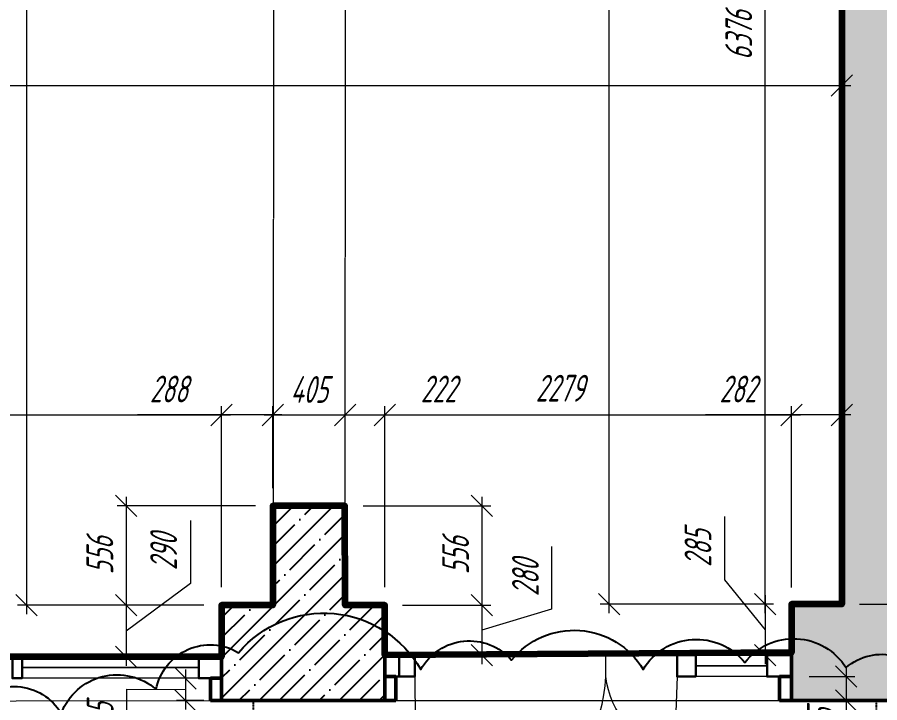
# Model space of a CAD drawing. Header units: millimetres. Extents: x -85477 to 745244, y -3684 to 128206.
# Drawn here: x 557325 to 562159, y 68346 to 72187 of the extents above; entities that cross this region are included whole.
import ezdxf

# ---------------------------------------------------------------- set-up
doc = ezdxf.new("R2010")
doc.units = ezdxf.units.MM
doc.linetypes.add('ACAD_ISO02W100', pattern=[15, 12, -3])
doc.linetypes.add('штрихпунктирная', pattern=[25.4, 12.7, -6.35, 0, -6.35])
doc.layers.add('РАЗМЕРЫ', color=5, linetype='Continuous', lineweight=15)
doc.layers.add('СТЕНЫ 01', color=7, linetype='Continuous', lineweight=50)
doc.layers.add('ШТРИХОВКА', color=3, linetype='Continuous', transparency=0.5)
doc.styles.add('ism - 01', font='simplex.shx', dxfattribs={"width": 0.62, "oblique": 15, "height": 150})
doc.dimstyles.new('ism - 01', dxfattribs={"dimtxt": 150, "dimasz": 120, "dimexe": 50, "dimexo": 100, "dimgap": 65, "dimtad": 1, "dimdec": 0, "dimtxsty": 'ism - 01', "dimblk": 'OBLIQUE', "dimcen": 0, "dimdle": 50, "dimadec": 0, "dimazin": 0, "dimtfac": 1, "dimtdec": 0, "dimtmove": 0, "dimatfit": 3, "dimldrblk": 'OBLIQUE', "dimfxl": 1, "dimlwd": -1, "dimlwe": -1, "dimarcsym": 0})
doc.dimstyles.new('ism - 02', dxfattribs={"dimtxt": 150, "dimasz": 120, "dimexe": 50, "dimexo": 100, "dimgap": 65, "dimtad": 1, "dimdec": 0, "dimtxsty": 'ism - 01', "dimblk": 'OBLIQUE', "dimcen": 0, "dimdle": 50, "dimadec": 0, "dimazin": 0, "dimtfac": 1, "dimtdec": 0, "dimtmove": 1, "dimatfit": 3, "dimldrblk": 'OBLIQUE', "dimfxl": 1, "dimlwd": -1, "dimlwe": -1, "dimarcsym": 0})

# ---------------------------------------------------------------- blocks, each defined once
blk = doc.blocks.new('_Oblique')
at = {"color": 0, "lineweight": -2}
blk.add_line((-0.5, -0.5), (0.5, 0.5), dxfattribs=at)
blk = doc.blocks.new('*D182')
at = {"layer": 'Defpoints', "color": 0}
for p in [(558470.3, 69958.7), (558470.3, 68893.3), (556166.3, 68881.3)]:
    blk.add_point(p, dxfattribs=at)
at = {"layer": 'РАЗМЕРЫ', "color": 0}
for p, q in [((556166.3, 68981.3), (556166.3, 70008.7)), ((558470.3, 68993.3), (558470.3, 70008.7)), ((556116.3, 69958.7), (558520.3, 69958.7))]:
    blk.add_line(p, q, dxfattribs=at)
at = {"layer": 'РАЗМЕРЫ', "color": 0, "xscale": 120, "yscale": 120, "zscale": 120, "rotation": 180}
blk.add_blockref('_Oblique', (556166.3, 69958.7), dxfattribs=at)
at = {"layer": 'РАЗМЕРЫ', "color": 0, "xscale": 120, "yscale": 120, "zscale": 120}
blk.add_blockref('_Oblique', (558470.3, 69958.7), dxfattribs=at)
at = {"layer": 'РАЗМЕРЫ', "color": 0, "insert": (557138.4, 70107.6), "char_height": 150, "attachment_point": 5, "style": 'ism - 01'}
blk.add_mtext('2304', dxfattribs=at)
blk = doc.blocks.new('*D183')
at = {"layer": 'Defpoints', "color": 0}
for p in [(558470.3, 69958.7), (558758.3, 69449.3), (558470.3, 68893.3)]:
    blk.add_point(p, dxfattribs=at)
at = {"layer": 'РАЗМЕРЫ', "color": 0}
for p, q in [((558470.3, 68993.3), (558470.3, 70008.7)), ((558758.3, 69549.3), (558758.3, 70008.7)), ((558470.3, 69958.7), (557998.8, 69958.7)), ((558808.3, 69958.7), (558470.3, 69958.7))]:
    blk.add_line(p, q, dxfattribs=at)
at = {"layer": 'РАЗМЕРЫ', "color": 0, "xscale": 120, "yscale": 120, "zscale": 120, "rotation": 180}
blk.add_blockref('_Oblique', (558470.3, 69958.7), dxfattribs=at)
at = {"layer": 'РАЗМЕРЫ', "color": 0, "xscale": 120, "yscale": 120, "zscale": 120}
blk.add_blockref('_Oblique', (558758.3, 69958.7), dxfattribs=at)
at = {"layer": 'РАЗМЕРЫ', "color": 0, "insert": (558174.5, 70104.5), "char_height": 150, "attachment_point": 5, "style": 'ism - 01'}
blk.add_mtext('288', dxfattribs=at)
blk = doc.blocks.new('*D184')
at = {"layer": 'Defpoints', "color": 0}
for p in [(559163.3, 69958.7), (558758.3, 69449.3), (559163.3, 69449.3)]:
    blk.add_point(p, dxfattribs=at)
at = {"layer": 'РАЗМЕРЫ', "color": 0}
for p, q in [((558758.3, 69549.3), (558758.3, 70008.7)), ((559163.3, 69549.3), (559163.3, 70008.7)), ((558708.3, 69958.7), (559213.3, 69958.7))]:
    blk.add_line(p, q, dxfattribs=at)
at = {"layer": 'РАЗМЕРЫ', "color": 0, "xscale": 120, "yscale": 120, "zscale": 120, "rotation": 180}
blk.add_blockref('_Oblique', (558758.3, 69958.7), dxfattribs=at)
at = {"layer": 'РАЗМЕРЫ', "color": 0, "xscale": 120, "yscale": 120, "zscale": 120}
blk.add_blockref('_Oblique', (559163.3, 69958.7), dxfattribs=at)
at = {"layer": 'РАЗМЕРЫ', "color": 0, "insert": (558960.8, 70101.8), "char_height": 150, "attachment_point": 5, "style": 'ism - 01'}
blk.add_mtext('405', dxfattribs=at)
blk = doc.blocks.new('*D185')
at = {"layer": 'Defpoints', "color": 0}
for p in [(559385.3, 69958.7), (559163.3, 69449.3), (559385.3, 68893.3)]:
    blk.add_point(p, dxfattribs=at)
at = {"layer": 'РАЗМЕРЫ', "color": 0}
for p, q in [((559163.3, 69549.3), (559163.3, 70008.7)), ((559385.3, 68993.3), (559385.3, 70008.7)), ((559113.3, 69958.7), (559385.3, 69958.7)), ((559385.3, 69958.7), (559866.5, 69958.7))]:
    blk.add_line(p, q, dxfattribs=at)
at = {"layer": 'РАЗМЕРЫ', "color": 0, "xscale": 120, "yscale": 120, "zscale": 120, "rotation": 180}
blk.add_blockref('_Oblique', (559163.3, 69958.7), dxfattribs=at)
at = {"layer": 'РАЗМЕРЫ', "color": 0, "xscale": 120, "yscale": 120, "zscale": 120}
blk.add_blockref('_Oblique', (559385.3, 69958.7), dxfattribs=at)
at = {"layer": 'РАЗМЕРЫ', "color": 0, "insert": (559685.9, 70104.5), "char_height": 150, "attachment_point": 5, "style": 'ism - 01'}
blk.add_mtext('222', dxfattribs=at)
blk = doc.blocks.new('*D186')
at = {"layer": 'Defpoints', "color": 0}
for p in [(561664.3, 69958.7), (559385.3, 68893.3), (561664.3, 68892)]:
    blk.add_point(p, dxfattribs=at)
at = {"layer": 'РАЗМЕРЫ', "color": 0}
for p, q in [((559385.3, 68993.3), (559385.3, 70008.7)), ((561664.3, 68992), (561664.3, 70008.7)), ((559335.3, 69958.7), (561714.3, 69958.7))]:
    blk.add_line(p, q, dxfattribs=at)
at = {"layer": 'РАЗМЕРЫ', "color": 0, "xscale": 120, "yscale": 120, "zscale": 120, "rotation": 180}
blk.add_blockref('_Oblique', (559385.3, 69958.7), dxfattribs=at)
at = {"layer": 'РАЗМЕРЫ', "color": 0, "xscale": 120, "yscale": 120, "zscale": 120}
blk.add_blockref('_Oblique', (561664.3, 69958.7), dxfattribs=at)
at = {"layer": 'РАЗМЕРЫ', "color": 0, "insert": (560366.5, 70108.8), "char_height": 150, "attachment_point": 5, "style": 'ism - 01'}
blk.add_mtext('2279', dxfattribs=at)
blk = doc.blocks.new('*D187')
at = {"layer": 'Defpoints', "color": 0}
for p in [(561664.3, 69958.7), (561664.3, 68893.3), (561946.3, 68898.3)]:
    blk.add_point(p, dxfattribs=at)
at = {"layer": 'РАЗМЕРЫ', "color": 0}
for p, q in [((561664.3, 68993.3), (561664.3, 70008.7)), ((561946.3, 68998.3), (561946.3, 70008.7)), ((561664.3, 69958.7), (561183.1, 69958.7)), ((561996.3, 69958.7), (561664.3, 69958.7))]:
    blk.add_line(p, q, dxfattribs=at)
at = {"layer": 'РАЗМЕРЫ', "color": 0, "xscale": 120, "yscale": 120, "zscale": 120, "rotation": 180}
blk.add_blockref('_Oblique', (561664.3, 69958.7), dxfattribs=at)
at = {"layer": 'РАЗМЕРЫ', "color": 0, "xscale": 120, "yscale": 120, "zscale": 120}
blk.add_blockref('_Oblique', (561946.3, 69958.7), dxfattribs=at)
at = {"layer": 'РАЗМЕРЫ', "color": 0, "insert": (561363.7, 70104.5), "char_height": 150, "attachment_point": 5, "style": 'ism - 01'}
blk.add_mtext('282', dxfattribs=at)
blk = doc.blocks.new('*D202')
at = {"layer": 'Defpoints', "color": 0}
for p in [(558470.3, 68893.3), (557935.6, 68603.3), (558470.3, 68603.3)]:
    blk.add_point(p, dxfattribs=at)
at = {"layer": 'РАЗМЕРЫ', "color": 0}
for p, q in [((558295.7, 69366.8), (558295.7, 69015.2)), ((558295.7, 69015.2), (557935.6, 68748.3)), ((557935.6, 68943.3), (557935.6, 68553.3)), ((558370.3, 68893.3), (557885.6, 68893.3)), ((558370.3, 68603.3), (557885.6, 68603.3))]:
    blk.add_line(p, q, dxfattribs=at)
at = {"layer": 'РАЗМЕРЫ', "color": 0, "xscale": 120, "yscale": 120, "zscale": 120}
for p, rotation in [((557935.6, 68893.3), 90), ((557935.6, 68603.3), 270)]:
    blk.add_blockref('_Oblique', p, dxfattribs=dict(at, rotation=rotation))
at = {"layer": 'РАЗМЕРЫ', "color": 0, "insert": (558145.5, 69191), "char_height": 150, "attachment_point": 5, "rotation": 90, "style": 'ism - 01', "bg_fill": 3, "box_fill_scale": 1.1, "bg_fill_color": 256, "bg_fill_true_color": 13158600, "bg_fill_transparency": 0}
blk.add_mtext('290', dxfattribs=at)
blk = doc.blocks.new('*D203')
at = {"layer": 'Defpoints', "color": 0}
for p in [(558760.8, 69449.3), (557935.6, 68893.3), (558470.3, 68893.3)]:
    blk.add_point(p, dxfattribs=at)
at = {"layer": 'РАЗМЕРЫ', "color": 0}
for p, q in [((557935.6, 69499.3), (557935.6, 68843.3)), ((558660.8, 69449.3), (557885.6, 69449.3)), ((558370.3, 68893.3), (557885.6, 68893.3))]:
    blk.add_line(p, q, dxfattribs=at)
at = {"layer": 'РАЗМЕРЫ', "color": 0, "xscale": 120, "yscale": 120, "zscale": 120}
for p, rotation in [((557935.6, 69449.3), 90), ((557935.6, 68893.3), 270)]:
    blk.add_blockref('_Oblique', p, dxfattribs=dict(at, rotation=rotation))
at = {"layer": 'РАЗМЕРЫ', "color": 0, "insert": (557788.1, 69171.3), "char_height": 150, "attachment_point": 5, "rotation": 90, "style": 'ism - 01'}
blk.add_mtext('556', dxfattribs=at)
blk = doc.blocks.new('*D204')
at = {"layer": 'Defpoints', "color": 0}
for p in [(559163.3, 69449.3), (559385.3, 68893.3), (559929.3, 68893.3)]:
    blk.add_point(p, dxfattribs=at)
at = {"layer": 'РАЗМЕРЫ', "color": 0}
for p, q in [((559929.3, 69499.3), (559929.3, 68843.3)), ((559263.3, 69449.3), (559979.3, 69449.3)), ((559485.3, 68893.3), (559979.3, 68893.3))]:
    blk.add_line(p, q, dxfattribs=at)
at = {"layer": 'РАЗМЕРЫ', "color": 0, "xscale": 120, "yscale": 120, "zscale": 120}
for p, rotation in [((559929.3, 69449.3), 90), ((559929.3, 68893.3), 270)]:
    blk.add_blockref('_Oblique', p, dxfattribs=dict(at, rotation=rotation))
at = {"layer": 'РАЗМЕРЫ', "color": 0, "insert": (559781.9, 69171.3), "char_height": 150, "attachment_point": 5, "rotation": 90, "style": 'ism - 01'}
blk.add_mtext('556', dxfattribs=at)
blk = doc.blocks.new('*D205')
at = {"layer": 'Defpoints', "color": 0}
for p in [(559385.3, 68893.3), (559553.1, 68613.3), (559929.3, 68613.3)]:
    blk.add_point(p, dxfattribs=at)
at = {"layer": 'РАЗМЕРЫ', "color": 0}
for p, q in [((560319.3, 69221.9), (560319.3, 68870.3)), ((559929.3, 68943.3), (559929.3, 68563.3)), ((559485.3, 68893.3), (559979.3, 68893.3)), ((560319.3, 68870.3), (559929.3, 68753.3)), ((559653.1, 68613.3), (559979.3, 68613.3))]:
    blk.add_line(p, q, dxfattribs=at)
at = {"layer": 'РАЗМЕРЫ', "color": 0, "xscale": 120, "yscale": 120, "zscale": 120}
for p, rotation in [((559929.3, 68893.3), 90), ((559929.3, 68613.3), 270)]:
    blk.add_blockref('_Oblique', p, dxfattribs=dict(at, rotation=rotation))
at = {"layer": 'РАЗМЕРЫ', "color": 0, "insert": (560173.5, 69046.1), "char_height": 150, "attachment_point": 5, "rotation": 90, "style": 'ism - 01', "bg_fill": 3, "box_fill_scale": 1.1, "bg_fill_color": 256, "bg_fill_true_color": 13158600, "bg_fill_transparency": 0}
blk.add_mtext('280', dxfattribs=at)
blk = doc.blocks.new('*D206')
at = {"layer": 'Defpoints', "color": 0}
for p in [(561664.3, 68898.3), (561516.3, 68613.3), (561664.3, 68613.3)]:
    blk.add_point(p, dxfattribs=at)
at = {"layer": 'РАЗМЕРЫ', "color": 0}
for p, q in [((561289.3, 69389.6), (561289.3, 69034.2)), ((561289.3, 69034.2), (561516.3, 68755.8)), ((561516.3, 68948.3), (561516.3, 68563.3)), ((561564.3, 68898.3), (561466.3, 68898.3)), ((561564.3, 68613.3), (561466.3, 68613.3))]:
    blk.add_line(p, q, dxfattribs=at)
at = {"layer": 'РАЗМЕРЫ', "color": 0, "xscale": 120, "yscale": 120, "zscale": 120}
for p, rotation in [((561516.3, 68898.3), 90), ((561516.3, 68613.3), 270)]:
    blk.add_blockref('_Oblique', p, dxfattribs=dict(at, rotation=rotation))
at = {"layer": 'РАЗМЕРЫ', "color": 0, "insert": (561140.4, 69211.9), "char_height": 150, "attachment_point": 5, "rotation": 90, "style": 'ism - 01', "bg_fill": 3, "box_fill_scale": 1.1, "bg_fill_color": 256, "bg_fill_true_color": 13158600, "bg_fill_transparency": 0}
blk.add_mtext('285', dxfattribs=at)
blk = doc.blocks.new('*D207')
at = {"layer": 'Defpoints', "color": 0}
for p in [(561516.3, 75274.3), (561946.3, 75274.3), (561664.3, 68898.3)]:
    blk.add_point(p, dxfattribs=at)
at = {"layer": 'РАЗМЕРЫ', "color": 0}
for p, q in [((561516.3, 68848.3), (561516.3, 75324.3)), ((561846.3, 75274.3), (561466.3, 75274.3)), ((561564.3, 68898.3), (561466.3, 68898.3))]:
    blk.add_line(p, q, dxfattribs=at)
at = {"layer": 'РАЗМЕРЫ', "color": 0, "xscale": 120, "yscale": 120, "zscale": 120}
for p, rotation in [((561516.3, 75274.3), 90), ((561516.3, 68898.3), 270)]:
    blk.add_blockref('_Oblique', p, dxfattribs=dict(at, rotation=rotation))
at = {"layer": 'РАЗМЕРЫ', "color": 0, "insert": (561368.9, 72086.3), "char_height": 150, "attachment_point": 5, "rotation": 90, "style": 'ism - 01'}
blk.add_mtext('6376', dxfattribs=at)
blk = doc.blocks.new('*D334')
at = {"layer": 'Defpoints', "color": 0}
for p in [(558470.3, 68483.3), (558268.2, 68358.3), (558470.3, 68358.3)]:
    blk.add_point(p, dxfattribs=at)
at = {"layer": 'РАЗМЕРЫ', "color": 0}
for p, q in [((558268.2, 68533.3), (558268.2, 68308.3)), ((558370.3, 68483.3), (558218.2, 68483.3)), ((557939.1, 68088), (557939.1, 68422.4)), ((557939.1, 68422.4), (558268.2, 68420.8)), ((558370.3, 68358.3), (558218.2, 68358.3))]:
    blk.add_line(p, q, dxfattribs=at)
at = {"layer": 'РАЗМЕРЫ', "color": 0, "xscale": 120, "yscale": 120, "zscale": 120}
for p, rotation in [((558268.2, 68483.3), 270), ((558268.2, 68358.3), 90)]:
    blk.add_blockref('_Oblique', p, dxfattribs=dict(at, rotation=rotation))
at = {"layer": 'РАЗМЕРЫ', "color": 0, "insert": (557790.2, 68255.2), "char_height": 150, "attachment_point": 5, "rotation": 90, "style": 'ism - 01'}
blk.add_mtext('125', dxfattribs=at)
blk = doc.blocks.new('*D335')
at = {"layer": 'Defpoints', "color": 0}
for p in [(561664.3, 68493.3), (561664.3, 68358.3), (561970.3, 68358.3)]:
    blk.add_point(p, dxfattribs=at)
at = {"layer": 'РАЗМЕРЫ', "color": 0}
for p, q in [((561970.3, 68543.3), (561970.3, 68308.3)), ((561764.3, 68493.3), (562020.3, 68493.3)), ((561764.3, 68358.3), (562020.3, 68358.3))]:
    blk.add_line(p, q, dxfattribs=at)
at = {"layer": 'РАЗМЕРЫ', "color": 0, "xscale": 120, "yscale": 120, "zscale": 120}
for p, rotation in [((561970.3, 68493.3), 90), ((561970.3, 68358.3), 270)]:
    blk.add_blockref('_Oblique', p, dxfattribs=dict(at, rotation=rotation))
at = {"layer": 'РАЗМЕРЫ', "color": 0, "insert": (561827.2, 68222.7), "char_height": 150, "attachment_point": 5, "rotation": 90, "style": 'ism - 01'}
blk.add_mtext('135', dxfattribs=at)
blk = doc.blocks.new('*D524')
at = {"layer": 'Defpoints', "color": 0}
for p in [(560643, 75850.3), (561275.2, 75850.3), (561664.3, 68898.3)]:
    blk.add_point(p, dxfattribs=at)
at = {"layer": 'РАЗМЕРЫ', "color": 0, "linetype": 'Continuous'}
for p, q in [((560643, 68848.3), (560643, 75900.3)), ((561175.2, 75850.3), (560593, 75850.3)), ((561564.3, 68898.3), (560593, 68898.3))]:
    blk.add_line(p, q, dxfattribs=at)
at = {"layer": 'РАЗМЕРЫ', "color": 0, "xscale": 120, "yscale": 120, "zscale": 120}
for p, rotation in [((560643, 75850.3), 90), ((560643, 68898.3), 270)]:
    blk.add_blockref('_Oblique', p, dxfattribs=dict(at, rotation=rotation))
at = {"layer": 'РАЗМЕРЫ', "color": 0, "insert": (560492.8, 72618.2), "char_height": 150, "attachment_point": 5, "rotation": 90, "style": 'ism - 01'}
blk.add_mtext('6952', dxfattribs=at)
blk = doc.blocks.new('*D525')
at = {"layer": 'Defpoints', "color": 0}
for p in [(561946.3, 71805.3), (551591.3, 70568.3), (561946.3, 70568.3)]:
    blk.add_point(p, dxfattribs=at)
at = {"layer": 'РАЗМЕРЫ', "color": 0, "linetype": 'Continuous'}
for p, q in [((551591.3, 70668.3), (551591.3, 71855.3)), ((561946.3, 70668.3), (561946.3, 71855.3)), ((551541.3, 71805.3), (561996.3, 71805.3))]:
    blk.add_line(p, q, dxfattribs=at)
at = {"layer": 'РАЗМЕРЫ', "color": 0, "xscale": 120, "yscale": 120, "zscale": 120, "rotation": 180}
blk.add_blockref('_Oblique', (551591.3, 71805.3), dxfattribs=at)
at = {"layer": 'РАЗМЕРЫ', "color": 0, "xscale": 120, "yscale": 120, "zscale": 120}
blk.add_blockref('_Oblique', (561946.3, 71805.3), dxfattribs=at)
at = {"layer": 'РАЗМЕРЫ', "color": 0, "insert": (556768.8, 71948.4), "char_height": 150, "attachment_point": 5, "style": 'ism - 01'}
blk.add_mtext('10355', dxfattribs=at)
blk = doc.blocks.new('*D528')
at = {"layer": 'Defpoints', "color": 0}
for p in [(559071.3, 91175.3), (557377.1, 68893.3), (558470.3, 68893.3)]:
    blk.add_point(p, dxfattribs=at)
at = {"layer": 'РАЗМЕРЫ', "color": 0, "linetype": 'Continuous'}
for p, q in [((557377.1, 91225.3), (557377.1, 68843.3)), ((558971.3, 91175.3), (557327.1, 91175.3)), ((558370.3, 68893.3), (557327.1, 68893.3))]:
    blk.add_line(p, q, dxfattribs=at)
at = {"layer": 'РАЗМЕРЫ', "color": 0, "xscale": 120, "yscale": 120, "zscale": 120}
for p, rotation in [((557377.1, 91175.3), 90), ((557377.1, 68893.3), 270)]:
    blk.add_blockref('_Oblique', p, dxfattribs=dict(at, rotation=rotation))
at = {"layer": 'РАЗМЕРЫ', "color": 0, "insert": (557231.3, 80034.3), "char_height": 150, "attachment_point": 5, "rotation": 90, "style": 'ism - 01'}
blk.add_mtext('22282', dxfattribs=at)
blk = doc.blocks.new('*D726')
at = {"layer": 'Defpoints', "color": 0}
for p in [(561946.3, 68898.3), (561917.3, 68358.3), (562352.6, 68358.3)]:
    blk.add_point(p, dxfattribs=at)
at = {"layer": 'РАЗМЕРЫ', "color": 0}
for p, q in [((562352.6, 68948.3), (562352.6, 68308.3)), ((562046.3, 68898.3), (562402.6, 68898.3)), ((562017.3, 68358.3), (562402.6, 68358.3)), ((562352.6, 68358.3), (562352.6, 67878.2))]:
    blk.add_line(p, q, dxfattribs=at)
at = {"layer": 'РАЗМЕРЫ', "color": 0, "xscale": 120, "yscale": 120, "zscale": 120}
for p, rotation in [((562352.6, 68898.3), 90), ((562352.6, 68358.3), 270)]:
    blk.add_blockref('_Oblique', p, dxfattribs=dict(at, rotation=rotation))
at = {"layer": 'РАЗМЕРЫ', "color": 0, "insert": (562209.5, 68058.3), "char_height": 150, "attachment_point": 5, "rotation": 90, "style": 'ism - 01'}
blk.add_mtext('540', dxfattribs=at)
blk = doc.blocks.new('*D1087')
at = {"layer": 'Defpoints', "color": 0}
for p in [(561733, 68358.3), (561647.8, 66838.3), (561970.3, 66838.3)]:
    blk.add_point(p, dxfattribs=at)
at = {"layer": 'РАЗМЕРЫ', "color": 0}
for p, q in [((561970.3, 68408.3), (561970.3, 66788.3)), ((561833, 68358.3), (562020.3, 68358.3)), ((561747.8, 66838.3), (562020.3, 66838.3))]:
    blk.add_line(p, q, dxfattribs=at)
at = {"layer": 'РАЗМЕРЫ', "color": 0, "xscale": 120, "yscale": 120, "zscale": 120}
for p, rotation in [((561970.3, 68358.3), 90), ((561970.3, 66838.3), 270)]:
    blk.add_blockref('_Oblique', p, dxfattribs=dict(at, rotation=rotation))
at = {"layer": 'РАЗМЕРЫ', "color": 0, "insert": (561821.4, 67598.3), "char_height": 150, "attachment_point": 5, "rotation": 90, "style": 'ism - 01'}
blk.add_mtext('1520', dxfattribs=at)

msp = doc.modelspace()

# ---------------------------------------------------------------- hatches: boundary and pattern name
at = {"layer": 'ШТРИХОВКА', "true_color": 0x000000}
h = msp.add_hatch(dxfattribs=at)
h.set_pattern_fill('ANSI35', color=18, scale=25)
h.paths.add_polyline_path([(559850.3, 79138.3), (561595.3, 79138.3), (561595.3, 78573.3), (559850.3, 78573.3)], flags=16)
h.paths.add_polyline_path([(564100.5, 68897.9), (564100.5, 68358.3), (561664.3, 68358.3), (561664.3, 68898.3), (561946.3, 68898.3), (561946.3, 75274.3), (562056.3, 75274.3), (562056.3, 75850.3), (559863.3, 75850.3), (559863.3, 76524.3), (559167.3, 76524.3), (559167.3, 76027.3), (558767.3, 76027.3), (558767.3, 76834.3), (559012.3, 76834.3), (559012.3, 77019.3), (559152.3, 77019.3), (559152.3, 76869.3), (559197.3, 76869.3), (559197.3, 76741.3), (560320.3, 76741.3), (560320.3, 76581.3), (560062.3, 76581.3), (560062.3, 76031.3), (562027.3, 76031.2), (562027.3, 76581.5), (561582.8, 76581), (561582.8, 76831.5), (562028.6, 76831.2), (562030.8, 78381.3), (559815.3, 78381.3), (559815.3, 78259.3), (559147.3, 78259.3), (559147.3, 78029.3), (559012.3, 78029.3), (559012.3, 78553.3), (559465.3, 78553.3), (559465.3, 79258.3), (561715.3, 79258.3), (561715.3, 78573.3), (562654.3, 78573.3), (562654.3, 78708.3), (562754.3, 78708.3), (562754.3, 86108.3), (562696.3, 86108.3), (562696.3, 86738.3), (562719.3, 86738.3), (562719.3, 91173.3), (562321.3, 91173.3), (562321.3, 91609.3), (564100.5, 91609.3), (564100.5, 91189.3), (563054.3, 91189.3), (563054.3, 78288.3), (562654.3, 78288.3), (562654.3, 78335.9), (562279.3, 78336.8), (562279.3, 75850.3), (562177.8, 75850.3), (562177.8, 75274.3), (562246.3, 75274.3), (562246.3, 68902.8)])
h = msp.add_hatch(dxfattribs=at)
h.set_pattern_fill('ANSI35', color=18, scale=25)
h.paths.add_polyline_path([(558470.3, 68358.3), (558470.3, 68893.3), (558758.3, 68893.3), (558758.3, 69449.3), (559163.3, 69449.3), (559163.3, 68893.3), (559385.3, 68893.3), (559385.3, 68358.3)])
h.paths.add_polyline_path([(555248.3, 68354.3), (555248.3, 68881.3), (555522.3, 68881.3), (555522.3, 69436.3), (555926.3, 69436.3), (555926.3, 68881.3), (556166.3, 68881.3), (556166.3, 68354.3)])

# ---------------------------------------------------------------- linework, layer by layer
at = {"linetype": 'штрихпунктирная', "ltscale": 0.1}
msp.add_lwpolyline([(558647.8, 68358.3), (558647.8, 66338.3), (562141.8, 66338.2), (562141.8, 68358.3)], dxfattribs=at)
at = {"layer": 'РАЗМЕРЫ', "color": 0, "linetype": 'ACAD_ISO02W100', "ltscale": 0.5}
msp.add_lwpolyline([(558767.3, 76027.3), (559167.3, 76027.3), (559160.8, 69449.3), (558760.8, 69449.3)], close=True, dxfattribs=at)
at = {"layer": 'РАЗМЕРЫ', "color": 0}
for points in [[(558470.3, 68603.3), (556166.3, 68603.3), (556166.3, 68354.3), (558470.3, 68358.3)], [(559385.3, 68358.3), (561664.3, 68358.3), (561664.3, 68613.3), (559385.3, 68613.3)]]:
    msp.add_lwpolyline(points, close=True, dxfattribs=at)
at = {"layer": 'РАЗМЕРЫ', "color": 4, "lineweight": 30}
for points in [[(557297.8, 68603.3), (557297.8, 68483.3), (557352.8, 68483.3), (557352.8, 68603.3)], [(558342.8, 68603.3), (558342.8, 68483.3), (558470.3, 68483.3), (558470.3, 68603.3)], [(559385.3, 68613.3), (559385.3, 68493.3), (559465.3, 68493.3), (559465.3, 68613.3)], [(559465.3, 68613.3), (559465.3, 68493.3), (559553.1, 68493.3), (559553.1, 68613.3)], [(561023, 68613.3), (561023, 68493.3), (561127.8, 68493.3), (561127.8, 68613.3)], [(561527.8, 68613.3), (561527.8, 68493.3), (561664.3, 68493.3), (561664.3, 68613.3)]]:
    msp.add_lwpolyline(points, close=True, dxfattribs=at)
at = {"layer": 'РАЗМЕРЫ', "color": 4}
for points in [[(557352.8, 68603.3), (558342.8, 68603.3), (558342.8, 68543.3), (557352.8, 68543.3)], [(561127.8, 68613.3), (561527.8, 68613.3), (561527.8, 68553.3), (561127.8, 68553.3)], [(561127.8, 68553.3), (561527.8, 68553.3), (561527.8, 68493.3), (561127.8, 68493.3)], [(557352.8, 68543.3), (558342.8, 68543.3), (558342.8, 68483.3), (557352.8, 68483.3)]]:
    msp.add_lwpolyline(points, close=True, dxfattribs=at)
msp.add_lwpolyline([(560624.8, 68493.3), (560624.8, 68613.3)], dxfattribs=at)
for points in [[(559553.1, 68493.3), (559560.2, 67493.4, 0.392048), (560624.8, 68493.3)], [(561023, 68493.3), (561009.7, 68096, -0.354323), (560624.8, 68493.3)]]:
    msp.add_lwpolyline(points, format="xyb", dxfattribs=at)
at = {"layer": 'СТЕНЫ 01'}
for p, q in [((558407.8, 68358.2), (558407.8, 68483.3)), ((558407.8, 68483.3), (558470.1, 68483.3)), ((559447.8, 68493.3), (559385.3, 68493.3)), ((559447.8, 68358.3), (559447.8, 68493.3)), ((561597.8, 68358.3), (561597.8, 68493.3)), ((561597.8, 68493.3), (561664.3, 68493.3)), ((558470.3, 68358.3), (558407.8, 68358.2)), ((559385.3, 68358.3), (559447.8, 68358.3)), ((561664.3, 68358.3), (561597.8, 68358.3))]:
    msp.add_line(p, q, dxfattribs=at)
msp.add_lwpolyline([(561946.3, 75274.3), (561946.3, 68898.3), (561664.3, 68898.3), (561664.3, 68358.3), (564100.5, 68358.3)], dxfattribs=at)
msp.add_lwpolyline([(558470.3, 68358.3), (558470.3, 68893.3), (558758.3, 68893.3), (558758.3, 69449.3), (559163.3, 69449.3), (559163.3, 68893.3), (559385.3, 68893.3), (559385.3, 68358.3)], close=True, dxfattribs=at)

# ---------------------------------------------------------------- dimensions: what is measured, and where the dimension line sits
at = {"layer": 'РАЗМЕРЫ'}
for base, p1, p2, picture, middle in [((561516.3, 75274.3), (561664.3, 68898.3), (561946.3, 75274.3), '*D207', (561368.9, 72086.3)), ((557935.6, 68893.3), (558760.8, 69449.3), (558470.3, 68893.3), '*D203', (557788.1, 69171.3)), ((559929.3, 68893.3), (559163.3, 69449.3), (559385.3, 68893.3), '*D204', (559781.9, 69171.3))]:
    dim = msp.add_linear_dim(base=base, p1=p1, p2=p2, angle=90, dimstyle='ism - 01', dxfattribs=at)
    dim.commit()
    dim.dimension.update_dxf_attribs({"geometry": picture, "text_midpoint": middle})
at = {"layer": 'РАЗМЕРЫ', "color": 6}
dim = msp.add_linear_dim(base=(561946.3, 71805.3), p1=(551591.3, 70568.3), p2=(561946.3, 70568.3), dimstyle='ism - 01', override={"dimfxl": 2}, dxfattribs=at)
dim.commit()
dim.dimension.update_dxf_attribs({"geometry": '*D525', "text_midpoint": (556768.8, 71948.4)})
at = {"layer": 'РАЗМЕРЫ'}
for base, p1, p2, picture, middle in [((558470.3, 69958.7), (556166.3, 68881.3), (558470.3, 68893.3), '*D182', (557138.4, 69958.7)), ((561664.3, 69958.7), (559385.3, 68893.3), (561664.3, 68892), '*D186', (560366.5, 69958.7))]:
    dim = msp.add_linear_dim(base=base, p1=p1, p2=p2, dimstyle='ism - 01', dxfattribs=at)
    dim.commit()
    dim.dimension.update_dxf_attribs({"geometry": picture, "text_midpoint": middle, "dimtype": 160})
for base, p1, p2, picture, middle in [((558470.3, 69958.7), (558758.3, 69449.3), (558470.3, 68893.3), '*D183', (558174.5, 70104.5)), ((559163.3, 69958.7), (558758.3, 69449.3), (559163.3, 69449.3), '*D184', (558960.8, 70101.8)), ((559385.3, 69958.7), (559163.3, 69449.3), (559385.3, 68893.3), '*D185', (559685.9, 70104.5)), ((561664.3, 69958.7), (561946.3, 68898.3), (561664.3, 68893.3), '*D187', (561363.7, 70104.5))]:
    dim = msp.add_linear_dim(base=base, p1=p1, p2=p2, dimstyle='ism - 01', dxfattribs=at)
    dim.commit()
    dim.dimension.update_dxf_attribs({"geometry": picture, "text_midpoint": middle})
at = {"layer": 'РАЗМЕРЫ', "color": 1}
dim = msp.add_linear_dim(base=(562352.6, 68358.3), p1=(561946.3, 68898.3), p2=(561917.3, 68358.3), angle=90, dimstyle='ism - 01', override={"dimlfac": 1, "dimtxsty": 'ism - 01', "dimtolj": 0}, dxfattribs=at)
dim.commit()
dim.dimension.update_dxf_attribs({"geometry": '*D726', "text_midpoint": (562352.6, 68058.3), "dimtype": 160})
at = {"layer": 'РАЗМЕРЫ'}
dim = msp.add_linear_dim(base=(561970.3, 66838.3), p1=(561733, 68358.3), p2=(561647.8, 66838.3), angle=90, dimstyle='ism - 02', override={"dimlfac": 1, "dimtxsty": 'ism - 01', "dimtolj": 0}, dxfattribs=at)
dim.commit()
dim.dimension.update_dxf_attribs({"geometry": '*D1087', "text_midpoint": (561821.4, 67598.3)})

# ---------------------------------------------------------------- next in the draw order: dimensions: what is measured, and where the dimension line sits
for base, p1, p2, picture, middle in [((557935.6, 68603.3), (558470.3, 68893.3), (558470.3, 68603.3), '*D202', (558295.7, 69080.2)), ((561516.3, 68613.3), (561664.3, 68898.3), (561664.3, 68613.3), '*D206', (561289.3, 69099.2))]:
    dim = msp.add_linear_dim(base=base, p1=p1, p2=p2, angle=90, dimstyle='ism - 02', override={"dimtfill": 1}, dxfattribs=at)
    dim.commit()
    dim.dimension.update_dxf_attribs({"geometry": picture, "text_midpoint": middle, "dimtype": 160})
dim = msp.add_linear_dim(base=(559929.3, 68613.3), p1=(559385.3, 68893.3), p2=(559553.1, 68613.3), angle=90, dimstyle='ism - 02', override={"dimtfill": 1}, dxfattribs=at)
dim.commit()
dim.dimension.update_dxf_attribs({"geometry": '*D205', "text_midpoint": (560173.5, 68935.3)})

# ---------------------------------------------------------------- next in the draw order: linework, layer by layer
at = {"color": 1}
msp.add_lwpolyline([(555385.3, 68881.3, -0.520567), (555918.4, 68508.9, -0.520567), (556462.2, 68418.8, -0.520567), (557062.9, 68320.9, -0.520567), (557572.3, 68287.4, -0.520567), (558103.7, 68421.6, -0.520567), (558565.4, 68626.9, -0.520567), (559587.2, 68533.3, -0.520567), (560095.6, 68585.2, -0.520567), (560833.4, 68533.3, -0.520567), (561403.3, 68571.3, -0.520567), (561970.3, 68543.3, -0.520567), (562460.5, 68418.3, -0.520567), (562822.9, 68323.8, -0.520567)], format="xyb", dxfattribs=at)
at = {"layer": 'РАЗМЕРЫ', "color": 1, "lineweight": 100, "ltscale": 5}
msp.add_lwpolyline([(561946.3, 75274.3), (561946.3, 68898.3), (561664.3, 68898.3), (561664.3, 68628.3), (559385.3, 68613.3), (559385.3, 68893.3), (559163.3, 68893.3), (559160.8, 69449.3), (558758.3, 69449.3), (558758.3, 68893.3), (558470.3, 68893.3), (558470.3, 68603.3), (556166.3, 68603.3), (556166.3, 68881.3), (555926.3, 68881.3), (555926.3, 69436.3), (555522.3, 69436.3), (555522.3, 68881.3), (555248.3, 68881.3), (555248.3, 68614.3), (552469.3, 68614.3)], dxfattribs=at)

# ---------------------------------------------------------------- next in the draw order: dimensions: what is measured, and where the dimension line sits
at = {"layer": 'РАЗМЕРЫ', "color": 6}
dim = msp.add_linear_dim(base=(557377.1, 68893.3), p1=(559071.3, 91175.3), p2=(558470.3, 68893.3), angle=90, dimstyle='ism - 01', override={"dimfxl": 2}, dxfattribs=at)
dim.commit()
dim.dimension.update_dxf_attribs({"geometry": '*D528', "text_midpoint": (557231.3, 80034.3)})
at = {"layer": 'РАЗМЕРЫ'}
for base, p1, p2, dimstyle, override, picture, middle in [((560643, 75850.3), (561664.3, 68898.3), (561275.2, 75850.3), 'ism - 01', {"dimfxl": 2}, '*D524', (560643, 72618.2)), ((561970.3, 68358.3), (561664.3, 68493.3), (561664.3, 68358.3), 'ism - 02', {"dimlfac": 1, "dimtxsty": 'ism - 01', "dimtolj": 0}, '*D335', (561970.3, 68222.7))]:
    dim = msp.add_linear_dim(base=base, p1=p1, p2=p2, angle=90, dimstyle=dimstyle, override=override, dxfattribs=at)
    dim.commit()
    dim.dimension.update_dxf_attribs({"geometry": picture, "text_midpoint": middle, "dimtype": 160})
dim = msp.add_linear_dim(base=(558268.2, 68358.3), p1=(558470.3, 68483.3), p2=(558470.3, 68358.3), angle=90, dimstyle='ism - 02', dxfattribs=at)
dim.commit()
dim.dimension.update_dxf_attribs({"geometry": '*D334', "text_midpoint": (557939.1, 68357.4), "dimtype": 160})

doc.saveas('drawing.dxf')
